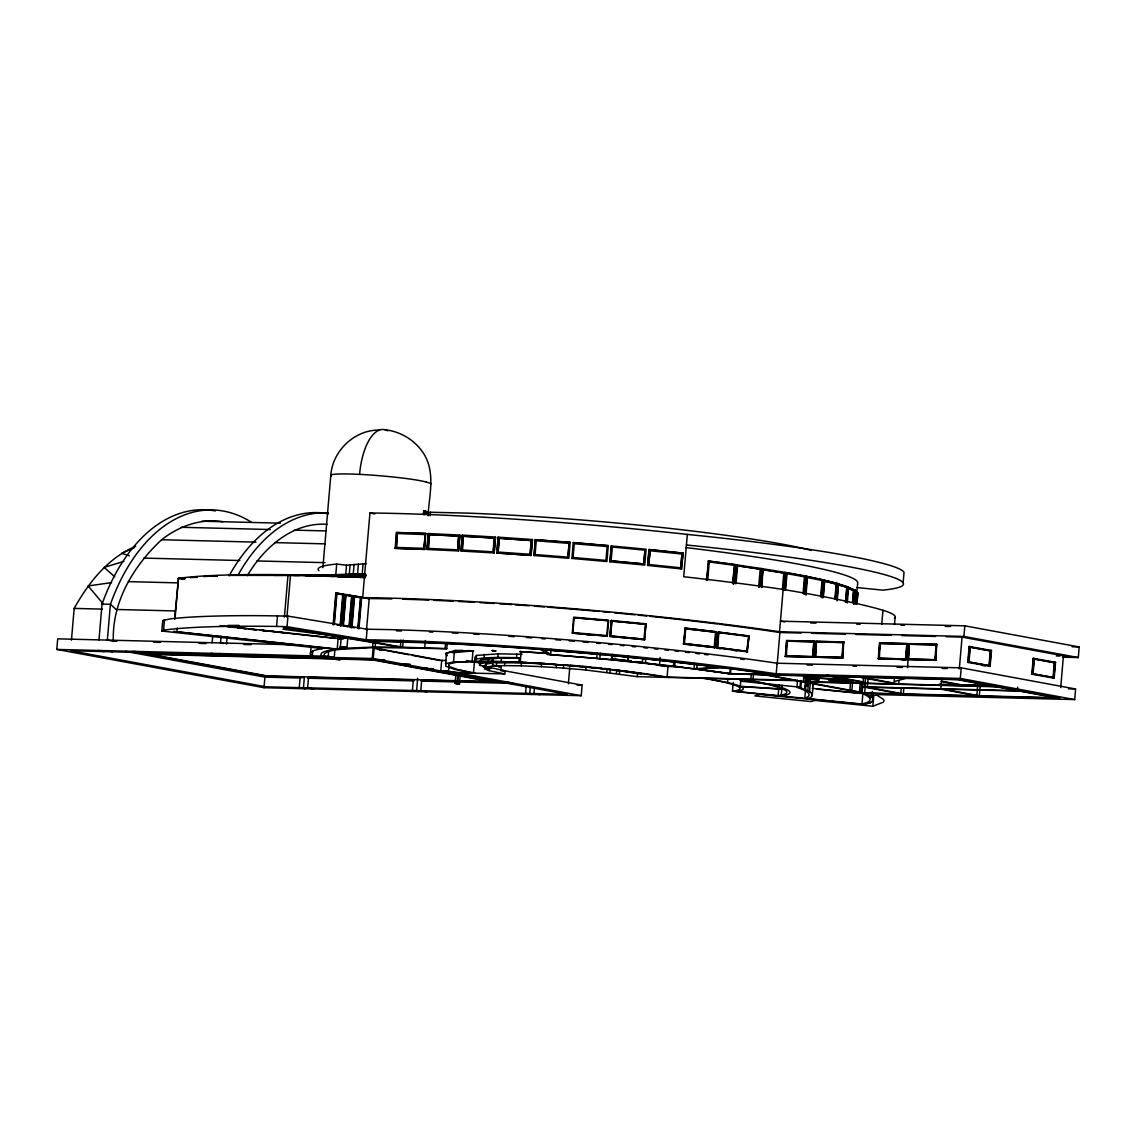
<?xml version="1.0" encoding="UTF-8"?>
<svg xmlns="http://www.w3.org/2000/svg" width="1136" height="1136" viewBox="0 0 1136 1136"><rect width="100%" height="100%" fill="white"/><g stroke="black" fill="none" stroke-linecap="round" stroke-linejoin="round"><path stroke-width="1.5" d="M427.974 515.73C429.337 494.884 435.826 471.412 423.004 452.597C414.512 439.873 400.227 431.396 385.047 429.763M501.118 670.155L582.115 685.122L581.22 695.701L264.006 687.706L56.8 649.423L57.709 638.844L297.618 644.893M71.454 640.15L74.167 608.413C88.523 582.796 107.877 557.847 135.724 546.302M98.974 639.88L102.041 604.068A183.705 113.259 -88.6 0 1 215.272 510.916M107.352 640.093L110.419 604.281A183.705 113.259 -88.6 0 1 251.127 522.049M116.852 641.286L113.359 641.201C111.839 601.881 133.608 565.785 161.624 539.742C178.92 526.11 200.632 518.286 222.741 521.708M312.783 650.956L312.329 656.253L310.469 654.166A263.069 20.178 4.9 0 1 319.457 649.11L322.837 648.585L161.837 631.034L162.746 620.455L170.769 618.793A417.949 32.064 4.9 0 1 264.731 615.712L287.948 616.11L367.127 629.216L388.327 629.585A314.161 24.097 4.9 0 1 753.182 659.76L777.123 663.211L961.212 667.854L1075.593 688.998L1074.684 699.577L875.97 694.565L883.567 699.435A309.858 23.771 4.9 0 1 883.084 702.275L872.846 706.237L814.171 700.344M161.837 631.034L163.584 630.168L164.493 619.589M174.589 619.106L178.48 578.352A407.299 31.254 4.9 0 1 288.033 574.745L290.546 574.816L286.911 617.132M175.015 618.907L178.48 578.352L185.069 578.721L178.068 578.551M176.989 631.573L177.301 628.052M212.12 642.735L212.702 635.919M221.08 636.132L220.498 642.948L223.508 643.501M226.504 644.055L227.115 636.998M264.006 687.706L264.915 677.127L125.613 651.382M163.584 630.168L169.86 629.372A417.949 32.064 4.9 0 1 263.822 626.291L276.559 626.433L277.468 615.854M284.398 617.061L288.033 574.745L365.437 577.514L337.477 576.634M1074.684 699.577L960.303 678.433L776.215 673.79L752.288 670.339A314.161 24.097 4.9 0 0 387.419 640.164L366.218 639.795L287.039 626.689L287.948 616.11M132.443 651.411L266.648 676.204L300.174 677.056L299.265 687.635L305.272 688.743M303.454 687.734L304.363 677.155M418.417 691.597L412.411 690.489L413.319 679.91L308.552 677.269L307.643 687.848L313.65 688.956M310.469 654.166L311.065 647.122M322.88 567.688L330.817 475.104C332.607 450.779 354.83 429.564 379.424 430.09M335.021 648.557L334.254 657.375L328.247 656.267L328.702 650.971M335.787 574.674L336.696 564.095L346.494 565.174L366.431 563.655M333.132 624.772L335.844 593.035L336.611 593.049L343.967 594.256L341.254 625.993M333.544 624.303L336.171 593.631L336.938 593.631L343.555 594.724L340.928 625.411L337.619 624.857M333.885 624.786L336.611 593.049M334.311 624.317L336.938 593.631M447.215 643.402L446.775 648.699L375.121 647.492L340.189 649.38A249.21 19.113 4.9 0 0 326.075 657.332L322.922 657.091A252.405 19.369 4.9 0 1 329.71 650.19L336.228 649.196L173.538 631.446L337.207 649.039L338.116 638.46L344.052 638.531L341.098 638.801A249.21 19.113 4.9 0 0 337.875 639.227M336.171 593.631L342.788 594.724L340.161 625.396L336.852 624.857M340.488 625.993L343.214 594.256L335.844 593.035M345.585 575.753L346.494 565.174M340.189 649.38L341.098 638.801M342.348 624.516L344.918 594.54L345.685 594.54L352.799 595.718L350.243 625.695M342.603 625.808L345.245 595.122L345.997 595.136L352.387 596.187L349.76 626.873M343.115 624.516L345.685 594.54M345.997 595.136L343.37 625.808L348.17 626.603M350.101 564.777L349.192 575.356L357.499 574.674L358.408 564.095M337.207 649.039L346.92 648.145L347.829 637.566M346.182 575.427L353.168 574.986L354.077 564.407M348.993 626.859L351.635 596.187L345.245 595.122M349.476 625.695L352.046 595.718L344.918 594.54M350.797 627.697L353.509 595.96L354.276 595.974L361.646 597.181L358.919 628.918M353.836 596.542L360.467 597.65L357.826 628.322L358.593 628.336L361.22 597.65L353.836 596.542L351.209 627.228L354.517 627.782M351.564 627.711L354.276 595.974M351.975 627.242L354.602 596.556M362.171 574.39L363.08 563.811M358.309 627.157L360.879 597.181L353.509 595.96M369.186 598.842L362.682 597.635L369.938 513.003A314.09 24.097 4.9 0 1 687.337 534.417A270.482 20.746 4.9 0 1 904.029 572.303L903.12 582.882M366.488 630.295L369.214 598.558A303.468 23.288 4.9 0 1 391.991 598.928M366.218 639.795L367.127 629.216M346.92 648.145L372.58 647.137L373.034 641.84M373.176 647.761L372.267 658.34L567.475 694.394L265.739 686.783L70.546 650.729L373.275 658.525L374.17 647.946L442.898 660.641M375.121 647.492L375.718 640.448M395.129 548.333L396.492 532.457L425.574 533.437L424.793 549.412L395.129 548.333L424.793 549.412M395.726 548.447L396.18 543.164M396.478 539.628L396.492 532.457M396.109 547.296L397.288 533.551L425.191 534.573L424.012 548.333L396.691 547.424L397.288 533.551M372.58 647.137L400.383 647.151L400.98 640.093M446.775 648.699L402.655 647.165L403.266 640.122M423.43 514.31L423.728 510.788L428.684 512.151L427.661 512.095M423.572 514.665L423.856 511.37L428.471 512.634L427.463 512.577M424.452 514.381L424.75 510.859M424.58 514.722L424.864 511.441M424.211 549.299L425.574 533.437M426.824 549.384L428.187 533.522L459.895 535.07L458.532 550.946L427.306 549.497L428.187 533.522M430.203 515.787L430.501 512.265L466.924 513.103A237.381 18.219 4.9 0 1 811.218 550.364M429.522 534.729L428.343 548.489L429.039 534.616L458.859 536.093L429.039 534.616M416.614 690.589L417.665 678.249M509.013 682.324L421.697 680.123L420.803 690.702L426.809 691.81M424.75 647.648L425.361 640.59M445.156 648.344L445.61 643.061M472.86 673.137L454.428 669.303L445.724 666.207L446.32 653.115L457.24 650.715L455.706 650.559M458.376 535.979L457.68 549.838L458.561 539.529M581.22 695.701L448.521 671.191L448.976 665.895M460.875 550.96L462.238 535.084L495.509 537.072L494.146 552.948L461.23 551.059L462.238 535.084M463.133 536.206L462.324 550.065L463.133 536.206L494.061 537.967L493.99 543.235M447.044 655.756L446.334 653.228L455.181 650.502M445.411 663.694L453.52 661.961L454.428 651.382L469.878 650.559M460.25 675.082L459.498 683.886L455.067 683.474L455.976 672.895M457.013 683.829L457.922 673.25M459.498 683.886L457.552 683.531L458.305 674.713M475.444 673.194L457.396 669.445L448.905 666.42L448.606 663.992L456.502 662.288L472.079 661.464L472.988 650.885L473.712 650.885L454.073 651.453M466.356 660.556L474.394 662.26L473.485 672.839L470.957 672.782M479.25 662.941L474.621 660.754L474.933 657.162L476.538 655.429L498.108 653.825L522.106 654.308M474.621 660.754L476.24 659.036L476.538 655.429M479.577 665.142L480.954 663.495L488.239 662.402L492.726 663.012L486.009 664.063L484.873 665.611L485.981 666.108L480.713 665.653L479.577 665.142L479.917 661.223L481.281 659.59L501.459 658.028L519.18 658.255L518.854 662.174L492.243 662.26L492.57 658.355M480.954 663.495L481.281 659.59M494.061 537.967L493.251 551.826L493.691 546.672M476.24 659.036L484.092 657.886L484.39 654.293M487.912 670.141L488.182 667.073L505.037 670.865L504.782 673.932L489.02 670.638L484.618 668.678L484.873 665.611M485.711 669.175L486.009 664.063M496.759 553.005L498.122 537.143L532.472 539.543L531.123 555.419L496.759 553.005L531.123 555.419M497.298 549.583L498.122 537.143M488.239 662.402L488.579 658.497M499.3 538.365L498.122 552.124L499.059 538.265L531.35 540.537L499.059 538.265M489.02 670.638L489.275 667.57M484.618 668.678L485.739 667.13L492.47 666.079L493.18 657.772M496.418 665.923L496.688 662.856L521.452 662.757L556.498 664.56L556.242 667.627M484.092 657.886L497.809 657.417L498.108 653.825M501.118 661.947L501.459 658.028M492.811 665.071L501.189 666.846L500.848 670.765L505.037 670.865M492.47 666.079L504.526 665.625L504.782 662.558M497.809 657.417L516.582 657.673L516.894 654.08M453.52 661.961L492.271 661.195L520.26 662.217L521.168 651.638L519.89 651.595L546.16 653.399M531.123 540.438L530.171 554.283L531.208 542.255M504.526 665.625L521.183 665.824L521.452 662.757M530.881 555.305L532.472 539.543M535.425 539.742L534.062 555.618L535.312 539.657L570.244 542.426L535.312 539.657M569.108 543.406L536.277 540.793L535.099 554.538L567.929 557.151L569.108 543.406L567.929 557.151M526.167 686.286L525.57 693.343L531.577 694.451M529.759 693.443L530.356 686.4M534.403 688.26L533.948 693.556L539.955 694.664M521.183 665.824L541.318 666.662L541.574 663.594M551.017 649.224L550.562 654.521L543.917 649.764L602.407 654.634M533.948 555.518L568.88 558.301L570.13 542.341M571.891 558.529L573.268 542.582L608.285 545.607L606.908 561.553L571.905 558.443M541.318 666.662L563.413 668.082L563.683 665.014M573.041 557.563L574.248 543.732L607.135 546.572L605.928 560.403L573.055 557.478M572.274 633.107L573.666 617.16L608.669 620.228L607.277 636.174L572.274 633.107L607.306 636.089M568.383 683.815L569.732 667.954M572.856 632.624L574.149 617.728L608.087 620.696L606.794 635.592L572.885 632.539M796.151 680.663L637.296 676.658L585.807 669.984L586.077 666.917L579.175 666.335M596.684 658.241L597.138 652.959M599.851 658.539L600.305 653.243M609.918 561.823L611.424 545.876L609.918 561.823L644.751 565.075L646.114 549.213L611.282 545.947M611.069 560.857L612.389 547.041L644.964 550.165L643.785 563.925L611.069 560.857L643.785 563.925M606.837 672.214L607.107 669.147L586.077 666.917M609.862 636.416L611.381 620.441L609.862 636.416L644.623 639.71L645.986 623.806L611.225 620.497M610.43 635.933L611.864 621.023L645.418 624.275L643.984 639.199L610.43 635.933L643.984 639.199M610.586 635.876L611.864 621.023M609.989 672.626L610.259 669.558L607.107 669.147M764.67 674.855L727.864 673.62A222.713 17.083 4.9 0 0 673.435 666.392L611.764 659.874L612.219 654.577M730.902 668.394L730.448 673.676L674.685 666.278L612.134 659.661L612.588 654.364M631.63 661.237L614.86 659.178L614.945 658.17M616.294 673.435L616.564 670.368L619.944 670.354M619.447 673.847L619.716 670.78L616.564 670.368M627.583 661.408L628.038 656.111M628.18 661.209L628.634 655.926M643.643 563.996L644.964 550.165M637.296 676.658L637.552 673.591L619.716 670.78M681.699 568.966L647.591 565.43L648.954 549.568L683.063 553.09L681.43 569.022L683.063 553.09M649.224 549.512L647.591 565.43M648.713 564.493L650.161 550.676L648.713 564.493L680.762 567.801L681.941 554.041L649.891 550.733M642.649 659.15L642.351 662.671L645.433 662.998L645.887 657.716M644.467 639.781L645.986 623.806M659.547 664.532L660.144 657.488M669.218 677.468L667.059 677.07L667.968 666.491L644.765 662.856M673.435 666.392L673.889 661.109M674.685 666.278L675.139 660.996M687.337 534.417L683.716 576.733A314.09 24.097 4.9 0 1 783.158 589.442L793.808 591.245A476.779 36.579 4.9 0 1 877.134 608.584L884.404 610.714A224.388 17.21 4.9 0 1 894.344 618.339M683.46 643.998L685.235 628.08L716.461 631.772L715.098 647.648L683.46 643.998L715.098 647.648M683.872 643.956L685.235 628.08M683.986 643.516L714.658 647.051L683.986 643.516L685.264 628.705L715.936 632.241L685.264 628.705M684.397 643.487L685.675 628.677M694.408 663.367L693.954 668.664L719.656 667.329L660.286 660.414M402.655 647.165L367.78 641.244L426.71 642.763A300.302 23.032 4.9 0 1 531.321 648.784C612.347 654.861 693.287 662.828 773.673 674.77L729.894 673.591L696.737 669.019L697.177 663.722M706.365 580.425L708.594 561.014L735.347 564.62L733.686 584.018M706.933 580.397L708.594 561.014M707.714 579.8L709.233 561.951L734.552 565.373L733.032 583.208M714.246 647.094L715.51 632.283M714.686 647.69L716.461 631.772M747.687 651.879L716.901 647.96L718.264 632.099L749.05 636.004L747.147 651.908L749.05 636.004M718.79 632.07L716.901 647.96M717.938 647.463L718.676 632.681L748.539 636.472L746.735 651.311L717.398 647.492L746.735 651.311M732.45 583.237L734.552 565.373M733.103 584.032L735.347 564.62M734.807 582.484L736.994 564.848L735.361 583.634M762.725 674.486L859.427 692.364L863.715 694.153A296.411 22.734 4.9 0 1 866.612 702.63L861.968 704.05L736.412 691.441L739.096 690.986A135.965 10.437 4.9 0 0 742.319 687.45L740.289 686.329A135.965 10.437 4.9 0 0 727.594 682.551L727.892 679.016M736.043 583.634L737.576 565.785L760.85 569.25L737.576 565.785M729.894 673.591L730.349 668.309M779.353 696.013L732.479 691.27L733.231 682.452M740.885 679.271L740.289 686.329L782.931 689.041L785.487 690.418A172.999 13.277 4.9 0 1 778.188 695.615L778.984 685.051M751.336 673.889L750.882 679.186L753.026 679.584L753.48 674.287M758.649 587.099L760.183 569.264M759.317 587.099L761.574 568.497L760.069 586.133M760.822 586.346L762.938 568.724L761.319 587.511M761.929 587.511L762.852 569.661L784.394 573.126L763.449 569.676M782.392 589.343L783.783 573.126M782.945 590.01L785.061 572.374L783.542 590.01M362.682 597.635A314.09 24.097 4.9 0 1 779.537 631.758L783.158 589.442M776.215 673.79L777.123 663.211M777.18 664.262L779.907 632.525L801.121 633.05M784.223 590.223L785.729 572.587L786.566 572.601L805.921 576.208L804.416 593.844M784.777 589.754L786.169 573.524L787.021 573.552L785.629 589.769M785.061 590.237L786.566 572.601M782.122 685.363L781.213 695.942A176.194 13.518 4.9 0 0 743.796 679.342M785.288 656.409L786.637 640.534L814.299 641.229L813.589 657.219L785.288 656.409L813.589 657.219M785.743 655.884L787.021 641.073L813.83 641.755L813.22 656.679L785.743 655.884L813.22 656.679M785.927 656.523L786.637 640.534M786.396 656.012L787.021 641.073M803.109 593.162L804.501 576.932L805.339 576.96L803.947 593.177M803.578 593.816L805.083 576.193L785.729 572.587M804.7 594.029L806.205 576.392L807.114 576.435L823.458 579.942L821.981 597.735M804.899 689.367L805.793 678.788L819.241 679.953L806.532 679.101L804.757 698.313L807.753 696.837A294.65 22.606 4.9 0 0 806.404 691.512L804.671 690.503A294.65 22.606 4.9 0 0 796.918 687.294L797.529 680.237M805.31 591.941L805.736 587.071M806.006 583.819L806.574 577.329L807.483 577.372L805.949 595.221M805.609 594.057L807.114 576.435M807.881 698.626A297.845 22.848 4.9 0 0 809.556 691.739L799.971 687.479L800.582 680.436M800.823 687.791L801.42 680.748M804.004 674.557L803.393 681.6L994.071 686.414M805.949 674.912L805.353 681.969L996.016 686.783M805.083 689.453L805.992 678.874L803.919 678.007M806.858 686.215L807.156 682.693M807.81 690.731L808.718 680.152L806.532 679.101M809.556 691.739L810.465 681.16L807.313 680.933M812.567 656.565L813.83 641.755M812.936 657.105L814.299 641.229M814.611 657.148L815.975 641.272L843.636 641.968L842.926 657.957L814.611 657.148L842.926 657.957M815.08 656.622L816.344 641.812L843.168 642.493L842.557 657.417L815.08 656.622L842.557 657.417M815.265 657.261L815.975 641.272M812.226 695.488L813.12 684.909M820.646 596.869L822.038 580.652L822.947 580.695L821.555 596.911M815.733 656.75L816.344 641.812M821.186 595.775L822.393 581.66M822.947 597.777L824.452 580.155L823.486 580.098L837.559 583.506L836.195 599.382M823.344 597.309L824.736 581.092L823.756 581.036L837.133 584.273L835.883 598.871M834.917 598.814L836.167 584.216M835.23 599.325L836.437 585.225M835.982 599.524L836.437 594.242M836.749 590.706L837.346 583.663L848.052 586.886L846.845 600.987M836.991 599.581L838.354 583.719M837.147 600.873L838.538 584.642L837.53 584.586L847.726 587.653L846.476 602.25M845.468 602.179L846.718 587.582M845.979 599.169L847.044 586.829L837.346 583.663M847.002 594.057L847.612 587.014L854.812 590.024L853.605 604.125M841.904 657.304L843.168 642.493M842.273 657.843L843.636 641.968M847.286 602.946L848.649 587.085M852.554 602.066L853.534 590.72L847.697 587.937L854.57 590.791L853.463 603.77M852.71 602.293L853.775 589.953L847.612 587.014M853.676 595.406L854.13 590.124L855.181 590.195L857.737 592.864L856.942 603.67L857.879 593.035L856.828 592.935M853.974 604.309L855.181 590.195M855.763 603.372L856.672 592.793L854.13 590.124M855.919 603.514L857.737 582.356A294.863 22.621 4.9 0 0 685.576 547.538M855.962 604.366L856.331 600.688M849.842 690.589L850.75 680.01L825.886 675.409M851.801 690.944L852.71 680.365L803.479 677.326M859.427 692.364L860.335 681.785L852.71 680.365M861.017 693.017L861.926 682.438M861.372 693.173L862.267 682.594L860.335 681.785M862.082 693.471L863.545 678.007M861.968 704.05L862.906 693.471L812.283 688.388M865.504 678.362L864.752 687.181L1019.304 691.071M901.231 688.544L900.777 693.84L864.666 692.932L865.263 685.874M868.046 678.433L867.293 687.237L903.333 693.897L1055.33 697.731L957.861 679.726L767.183 674.912L864.666 692.932M870.105 697.689L870.559 692.392M871.369 702.147L869.665 702.971L872.491 701.324A299.08 22.947 4.9 0 0 872.164 697.575L870.858 696.538L871.156 693.003M871.823 696.865L872.263 691.568M872.164 697.575L872.604 692.293M872.491 701.324L873.257 692.506M872.846 706.237L873.754 695.658L876.396 694.834M878.27 658.752L879.633 642.877L907.295 643.587L906.585 659.576L878.27 658.752L906.585 659.576M878.739 658.227L880.002 643.416L906.826 644.098L906.216 659.036L878.739 658.227L906.216 659.036M881.749 624.317L882.956 610.202M878.923 658.866L879.633 642.877M879.392 658.355L880.002 643.416M894.472 624.473L895.083 617.416M894.387 678.206L894.103 681.572L906.67 678.121M899.03 680.478L898.732 684.014L862.522 677.326M905.562 658.908L906.826 644.098M905.932 659.448L907.295 643.587M903.333 693.897L903.787 688.615M907.607 659.491L908.97 643.629L936.632 644.325L935.922 660.314L907.607 659.491L935.922 660.314M908.076 658.979L909.34 644.169L936.163 644.836L935.539 659.775L908.076 658.979L935.539 659.775M907.579 667.542L908.97 643.629M908.729 659.093L909.34 644.169M934.9 659.647L936.163 644.836M935.269 660.186L936.632 644.325M941.687 678.519L940.778 689.098L976.804 695.757L977.713 685.178M959.338 668.848L962.05 637.111L946.146 636.714M960.303 678.433L961.212 667.854M964.819 625.837L1079.2 646.966L1078.291 657.545L963.91 636.416L964.819 625.837L780.446 621.179L784.763 621.917M967.801 662.359L969.15 646.483L969.988 646.512L968.639 662.373L967.801 662.359L990.123 666.349L991.487 650.474L969.15 646.483M968.17 661.89L969.434 647.08L970.272 647.094L991.117 650.942L989.839 665.753L968.17 661.89L989.839 665.753M969.008 661.905L970.272 647.094M980.24 685.235L979.331 695.814L943.292 689.154M989.002 665.739L990.28 650.928L969.434 647.08M1017.643 687.195L1017.345 690.716L862.792 686.826L900.777 693.84M1031.857 674.188L1033.22 658.326L1034.058 658.34L1032.695 674.216L1031.857 674.188L1054.165 678.178L1055.529 662.316L1033.22 658.326M1032.226 673.719L1033.504 658.908L1034.342 658.937L1055.159 662.785L1053.896 677.596L1032.226 673.719L1053.896 677.596M1033.064 673.747L1034.342 658.937M1053.058 677.567L1054.322 662.757L1033.504 658.908M1060.712 687.578L1063.424 655.841L962.05 637.111M608.257 545.692L573.254 542.653M574.149 617.728L608.087 620.696M247.321 575.668C263.694 547.765 292.989 521.708 327.239 524.363M740.005 680.407L743.881 678.845M331.385 476.169A50.311 3.862 4.9 0 1 359.587 474.379A50.311 3.862 4.9 0 1 419.184 480.485L426.27 481.962M134.318 547.779L121.694 553.275L129.319 555.831M645.418 624.275L611.708 621.08M869.651 702.971L864.482 704.561L807.44 698.825M123.881 561.383L104.114 567.389L114.722 576.747M424.367 513.33L430.501 512.265M452.668 652.731L472.988 650.885M681.941 554.041L680.762 567.801M285.278 632.965L286.201 632.809L274.813 631.9L276.062 631.701M238.745 627.626L237.822 627.782L246.271 628.705M248.883 628.733L247.96 628.89L256.75 629.841M250.914 628.961L249.679 629.159L256.438 629.898M259.817 630.267L261.053 630.068M263.893 630.366L262.643 630.579L274.032 631.474M111.626 582.612L88.125 585.935L103.348 604.068M181.533 578.678L184.387 578.323M190.436 577.642L197.153 577.031M239.029 625.382L227.725 625.453M342.603 638.361L346.821 637.963M203.727 576.548L216.578 575.824M298.811 629.23L282.878 629.245L346.068 637.339M462.863 650.374L456.786 650.474M696.737 669.019L722.411 667.684M341.851 575.398L357.499 574.674L336.469 575.384M306.791 575.526L345.316 576.108L366.033 575.128M344.35 575.384L353.168 574.986M228.592 575.398L313.479 575.199L345.316 576.108L366.019 575.256M334.367 575.384L358.692 574.518L323.717 575.412M364.656 574.546L333.643 575.597L234.882 575.228L313.479 575.199L274.117 575.384M365.366 574.617L333.643 575.597L255.43 574.944L322.965 575.285L364.954 574.22M323.632 575.37L360.226 574.347M365.522 574.134L305.399 575.313L365.465 574.106M217.061 576.236L208.328 576.25L217.104 576.321M244.879 575.043L322.965 575.285M472.079 661.464C536.476 661.677 600.916 667.031 664.532 677.013L666.619 677.397M300.628 575.37L278.107 574.972L295.8 575.384M298.995 575.398L278.107 574.972L365.835 576.364M343.214 594.256L343.967 594.256M342.788 594.724L343.555 594.724M352.046 595.718L352.799 595.718M351.635 596.187L352.387 596.187M360.879 597.181L361.646 597.181M360.467 597.65L361.22 597.65M266.52 574.915L298.03 575.398M365.551 640.874L365.579 640.874A303.468 23.288 4.9 0 1 776.271 674.841L958.429 679.427L1059.803 698.157L864.098 693.23A300.003 23.018 4.9 0 1 870.858 696.538M494.359 650.644L492.115 650.601L496.063 650.999L492.186 650.601L494.529 650.687M664.603 677.013L793.993 680.265M306.422 575.625L345.372 576.52M201.867 521.197L280.45 523.171M181.235 527.289L270.283 529.532M294.38 530.143L325.819 530.924M161.624 539.742L255.912 542.128M274.77 542.596L325.407 543.874M143.789 558.088L239.824 560.517M256.935 560.943L325.024 562.661M305.825 575.512L345.642 576.506M128.411 581.632L177.301 582.867M102.041 604.068L110.419 604.281L116.071 609.464L175.441 610.955M810.664 622.982L815.975 623.11M856.7 624.147L860.25 624.232M900.962 625.254L904.512 625.34M945.237 626.376L950.548 626.504M74.167 608.413L102.396 609.123M779.537 631.758L963.91 636.416M811.729 633.32L845.34 634.172M855.948 634.442L891.32 635.322M901.927 635.592L935.524 636.444M276.559 626.433L287.039 626.689M1072.157 646.782L1079.2 646.966M787.291 640.661L814.952 641.357M816.628 641.4L844.289 642.096M880.286 643.004L907.948 643.7M909.624 643.743L937.285 644.439M787.66 641.201L814.484 641.868M816.997 641.939L843.821 642.607M880.656 643.544L907.479 644.226M909.993 644.282L936.817 644.964M991.487 650.474L990.649 650.459L989.286 666.321L990.123 666.349M990.28 650.928L991.117 650.942M1056.352 655.955L1059.874 656.04M1062.856 657.148L1078.291 657.545M1055.529 662.316L1054.691 662.288L1053.328 678.164L1054.165 678.178M1054.322 662.757L1055.159 662.785M901.956 659.76L905.463 659.846M153.516 642.209L160.503 642.394M198.914 643.359L205.9 643.53M244.027 644.495L251.042 644.68M340.97 647.108L346.21 647.236M339.494 647.222L346.466 647.392M379.282 649.835L382.761 649.934L374.312 648.372M379.495 650.161L384.721 650.289M807.142 665.014L812.425 665.142M852.951 666.165L856.473 666.25M897.014 667.272L902.296 667.414M942.085 668.422L947.254 668.55M56.8 649.423L328.247 656.267M446.334 660.527L441.691 660.414L440.782 670.993L448.521 671.191M667.968 666.491L681.941 666.846M384.934 659.931L263.353 656.864L252.987 654.947M383.954 660.229L375.42 660.002L396.578 663.921L410.224 664.262M479.846 662.7L474.394 662.26M409.045 664.546L398.523 664.276L419.028 668.067L427.789 668.28M498.392 666.775L501.189 666.846M906.627 677.638L918.854 677.936M951.769 678.774L958.784 678.945M727.864 673.62L773.673 674.77M637.552 673.591L641.741 673.705L623.337 670.794M433.526 668.735L420.973 668.422L465.831 676.715L478.384 677.028L474.976 676.403M939.174 684.199L996.144 685.647M447.158 672.171L471.028 672.782M947.864 684.738L981.376 685.576M993.716 685.888L997.238 685.974M449.118 672.526L504.782 673.932M1068.493 688.814L1075.593 688.998M478.341 677.34L467.819 677.084L492.229 681.586L500.99 681.813M264.915 677.127L301.026 678.036M307.856 678.206L414.086 680.89M421.002 681.06L513.273 683.389M576.96 684.994L582.115 685.122M455.067 683.474L457.552 683.531M805.083 576.193L805.921 576.208M305.982 575.625L333.97 576.52M397.089 532.585L426.156 533.551M823.458 579.942L806.205 576.392M516.582 657.673L520.061 657.829M518.854 662.174L527.061 662.515M535.283 662.87L545.081 663.396M427.86 548.376L457.68 549.838M463.502 536.306L494.43 538.081M461.954 549.952L493.251 551.826M345.316 576.108L353.097 576.548M847.044 586.829L848.052 586.886M544.84 653.058L519.834 651.581L521.538 651.936M520.26 662.217C569.377 664.972 618.509 669.047 667.059 677.07M804.316 677.127L850.75 680.01M796.918 687.294L799.971 687.479M740.8 686.613L783.471 689.339M853.477 681.998L828.854 680.336L852.44 682.182M497.88 552.025L530.171 554.283M853.775 589.953L854.812 590.024M853.534 590.72L854.57 590.791M808.761 680.166L805.58 679.924M486.449 666.946L482.97 666.69L490.795 668.635M540.75 649.508L547.41 654.279L612.134 659.661M854.116 591.032L857.595 593.645L856.53 593.56M856.672 592.793L857.737 592.864M570.457 665.185L575.554 665.625M582.342 666.207L587.44 666.647M565.401 665.171L575.739 666.037M563.413 668.082L585.807 669.984M856.729 593.844L857.779 593.943M586.176 634.57L589.683 634.868M610.018 636.345L644.623 639.71M739.366 679.385L742.504 679.683M856.771 587.539L882.8 590.152A270.482 20.746 4.9 0 0 686.428 544.996M605.602 654.918L657.318 660.101M611.381 658.823L614.86 659.178M740.786 681.217L798.935 687.053M817.125 689.126L860.222 693.457M786.382 696.709L791.65 697.248M796.904 697.774L802.172 698.299M611.225 658.809L631.446 661.209M611.85 659.121L615.258 659.462M648.954 549.568L682.793 553.147M594.298 667.372L601.171 668.096M604.593 668.465L609.748 669.019M220.157 625.609L338.116 638.46M227.257 626.632L236.061 627.597M260.13 630.21L335.418 638.432M237.509 627.839L245.958 628.762M684.809 628.123L716.049 631.815M345.358 637.793L348.283 638.134M634.996 661.663L641.698 662.487M634.783 661.621L643.104 662.657M616.99 659.675L629.046 661.18M455.536 650.317L456.317 650.417M718.264 632.099L748.51 636.032M716.986 648.258L720.338 648.699M733.785 650.445L737.15 650.885M492.243 662.26L496.688 662.856M708.026 561.028L734.765 564.649M736.313 564.848L761.574 568.497M658.482 665.341L663.694 666.165M762.327 568.724L785.061 572.374M344.208 626.064L347.403 626.603M365.579 640.874L283.489 627.64L400.383 647.151M288.033 574.745L290.177 575.114M369.938 513.003L374.809 513.912M1063.41 656.125L1069.913 657.332M981.816 665.341L985.125 665.952M942.028 681.259L960.9 684.752M941.219 681.515L958.372 684.696M860.051 677.255L896.261 683.943M827.576 675.324L829.536 675.693M834.676 676.644L863.857 682.026M741.283 679.285L741.453 679.314A172.999 13.277 4.9 0 1 782.931 689.041M706.067 678.391L727.594 682.551M386.439 650.601L408.889 654.748M412.34 655.387L439.959 660.499M443.878 670.652L447.343 671.291M421.697 680.123L427.704 681.231M251.738 654.918L262.089 656.835L148.433 653.967L134.616 651.411M219.589 653.527L225.595 654.634M211.211 653.314L217.217 654.421M108.857 640.363L113.359 641.201M308.552 677.269L314.558 678.377M300.174 677.056L303.184 677.61M106.443 650.672L112.45 651.78M98.065 650.459L104.072 651.567M786.169 573.524L805.339 576.96M425.191 534.573L424.012 548.333M806.574 577.329L822.947 580.695M459.895 535.07L458.532 550.946M824.452 580.155L837.559 583.506M824.736 581.092L837.133 584.273M495.509 537.072L494.146 552.948M838.538 584.642L847.726 587.653M426.199 481.991L430.146 483.24A50.311 3.862 4.9 0 1 430.714 484.291M423.728 510.788L426.355 511.669M423.856 511.37L426.256 512.18M479.917 661.223L481.039 661.748M547.41 654.279L547.95 654.563A222.713 17.083 4.9 0 1 611.764 659.874M446.32 653.115L446.633 655.628M359.587 474.379A50.311 21.485 -87.2 0 1 387.774 430.885M229.145 575.782A183.705 113.259 -88.6 0 1 328.418 513.77M238.418 574.418A183.705 113.259 -88.6 0 1 328.318 512.932M703.553 678.334A132.77 10.181 4.9 0 1 732.479 691.27M808.619 681.912A294.65 22.606 4.9 0 1 809.94 683.758M810.465 681.16A297.845 22.848 4.9 0 1 812.694 685.746M402.527 599.197A303.468 23.288 4.9 0 1 428.726 600.092M433.881 600.305A303.468 23.288 4.9 0 1 453.278 601.185M458.674 601.455A303.468 23.288 4.9 0 1 474.507 602.293M479.818 602.605A303.468 23.288 4.9 0 1 494.117 603.457M499.442 603.784A303.468 23.288 4.9 0 1 511.583 604.579M515.077 604.806A303.468 23.288 4.9 0 1 529.149 605.786M534.445 606.17A303.468 23.288 4.9 0 1 544.598 606.936M548.006 607.192A303.468 23.288 4.9 0 1 599.283 611.452M602.705 611.764A303.468 23.288 4.9 0 1 609.521 612.389M614.619 612.858A303.468 23.288 4.9 0 1 634.953 614.817M638.318 615.158A303.468 23.288 4.9 0 1 646.696 615.996M650.19 616.351A303.468 23.288 4.9 0 1 717.483 623.976M719.244 624.189A303.468 23.288 4.9 0 1 779.892 632.525M396.464 630.835A303.468 23.288 4.9 0 1 401.505 630.977M429.436 631.971A303.468 23.288 4.9 0 1 432.887 632.113M452.341 633.008A303.468 23.288 4.9 0 1 457.765 633.277M473.556 634.129A303.468 23.288 4.9 0 1 478.867 634.442M508.857 636.316A303.468 23.288 4.9 0 1 514.111 636.671M526.437 637.523A303.468 23.288 4.9 0 1 531.719 637.907M541.886 638.673A303.468 23.288 4.9 0 1 545.28 638.929M555.518 639.724A303.468 23.288 4.9 0 1 560.644 640.136M569.179 640.832A303.468 23.288 4.9 0 1 574.305 641.258M582.867 641.982A303.468 23.288 4.9 0 1 588.008 642.436M596.556 643.189A303.468 23.288 4.9 0 1 599.978 643.501M608.498 644.282A303.468 23.288 4.9 0 1 611.892 644.595M620.384 645.404A303.468 23.288 4.9 0 1 623.778 645.731M632.241 646.554A303.468 23.288 4.9 0 1 635.606 646.895M643.97 647.733A303.468 23.288 4.9 0 1 647.463 648.088M654.435 648.812A303.468 23.288 4.9 0 1 657.9 649.181M664.816 649.92A303.468 23.288 4.9 0 1 668.252 650.303M675.068 651.056A303.468 23.288 4.9 0 1 678.462 651.425M685.448 652.22A303.468 23.288 4.9 0 1 688.956 652.618M695.956 653.441A303.468 23.288 4.9 0 1 699.421 653.839M704.576 654.464A303.468 23.288 4.9 0 1 707.998 654.876M740.629 659.05A303.468 23.288 4.9 0 1 743.966 659.491M318.904 570.655A212.602 16.316 4.9 0 1 336.696 564.095M760.012 694.352L754.9 695.928L811.061 701.565L816.188 699.989L760.012 694.352M197.124 577.329L193.645 577.315L197.153 577.372M372.935 659.945L150.406 654.336L267.216 675.92L489.73 681.529L372.935 659.945M338.272 659.405L335.759 659.349L340.232 659.775L338.272 659.405"/></g></svg>
